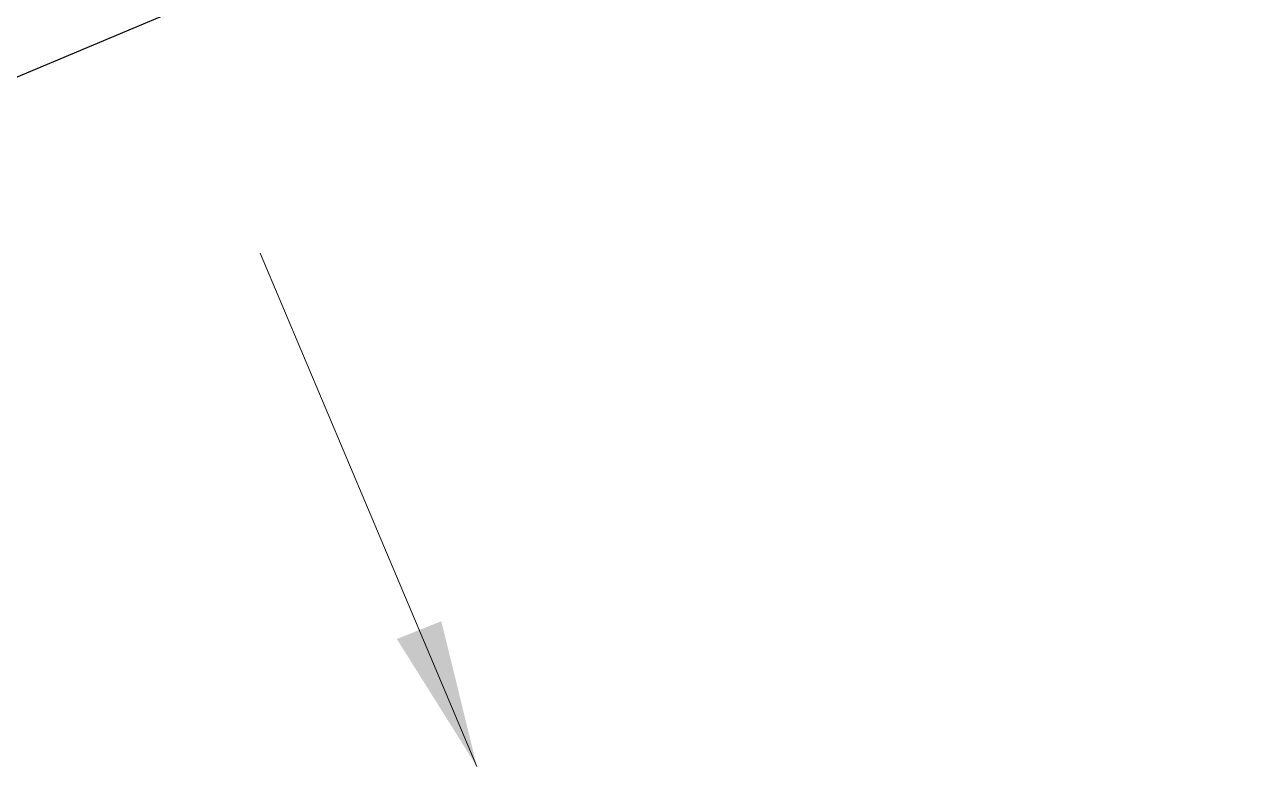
# Model space of a CAD drawing. Header units: metres. Extents: x 536111 to 536507, y 1836388 to 1836665.
# Drawn here: x 536276.285 to 536280.39, y 1836506.39 to 1836508.891 of the extents above; entities that cross this region are included whole.
import ezdxf

# ---------------------------------------------------------------- set-up
doc = ezdxf.new("R2010")
doc.units = ezdxf.units.M
doc.header["$MEASUREMENT"] = 0
doc.layers.add('Level 42', color=1, linetype='Continuous', lineweight=0)
doc.layers.add('Level 5', color=1, linetype='Continuous', lineweight=0)

msp = doc.modelspace()

# ---------------------------------------------------------------- linework, layer by layer
at = {"layer": 'Level 42', "color": 7, "linetype": 'Continuous', "lineweight": 0}
for p, q in [((536280.39, 1836510.45), (536273.11, 1836507.39)), ((536280.39, 1836510.45), (536273.11, 1836507.39)), ((536277.81, 1836506.39), (536277.08, 1836508.12)), ((536277.81, 1836506.39), (536277.08, 1836508.12))]:
    msp.add_line(p, q, dxfattribs=at)
msp.add_solid([(536277.69, 1836506.88), (536277.81, 1836506.39), (536277.54, 1836506.82)], dxfattribs=at)
msp.add_solid([(536277.69, 1836506.88), (536277.81, 1836506.39), (536277.54, 1836506.82)], dxfattribs=at)
at = {"layer": 'Level 5', "color": 7, "linetype": 'Continuous', "lineweight": 30}
msp.add_line((536273.11, 1836507.39), (536280.39, 1836510.45), dxfattribs=at)

doc.saveas('drawing.dxf')
